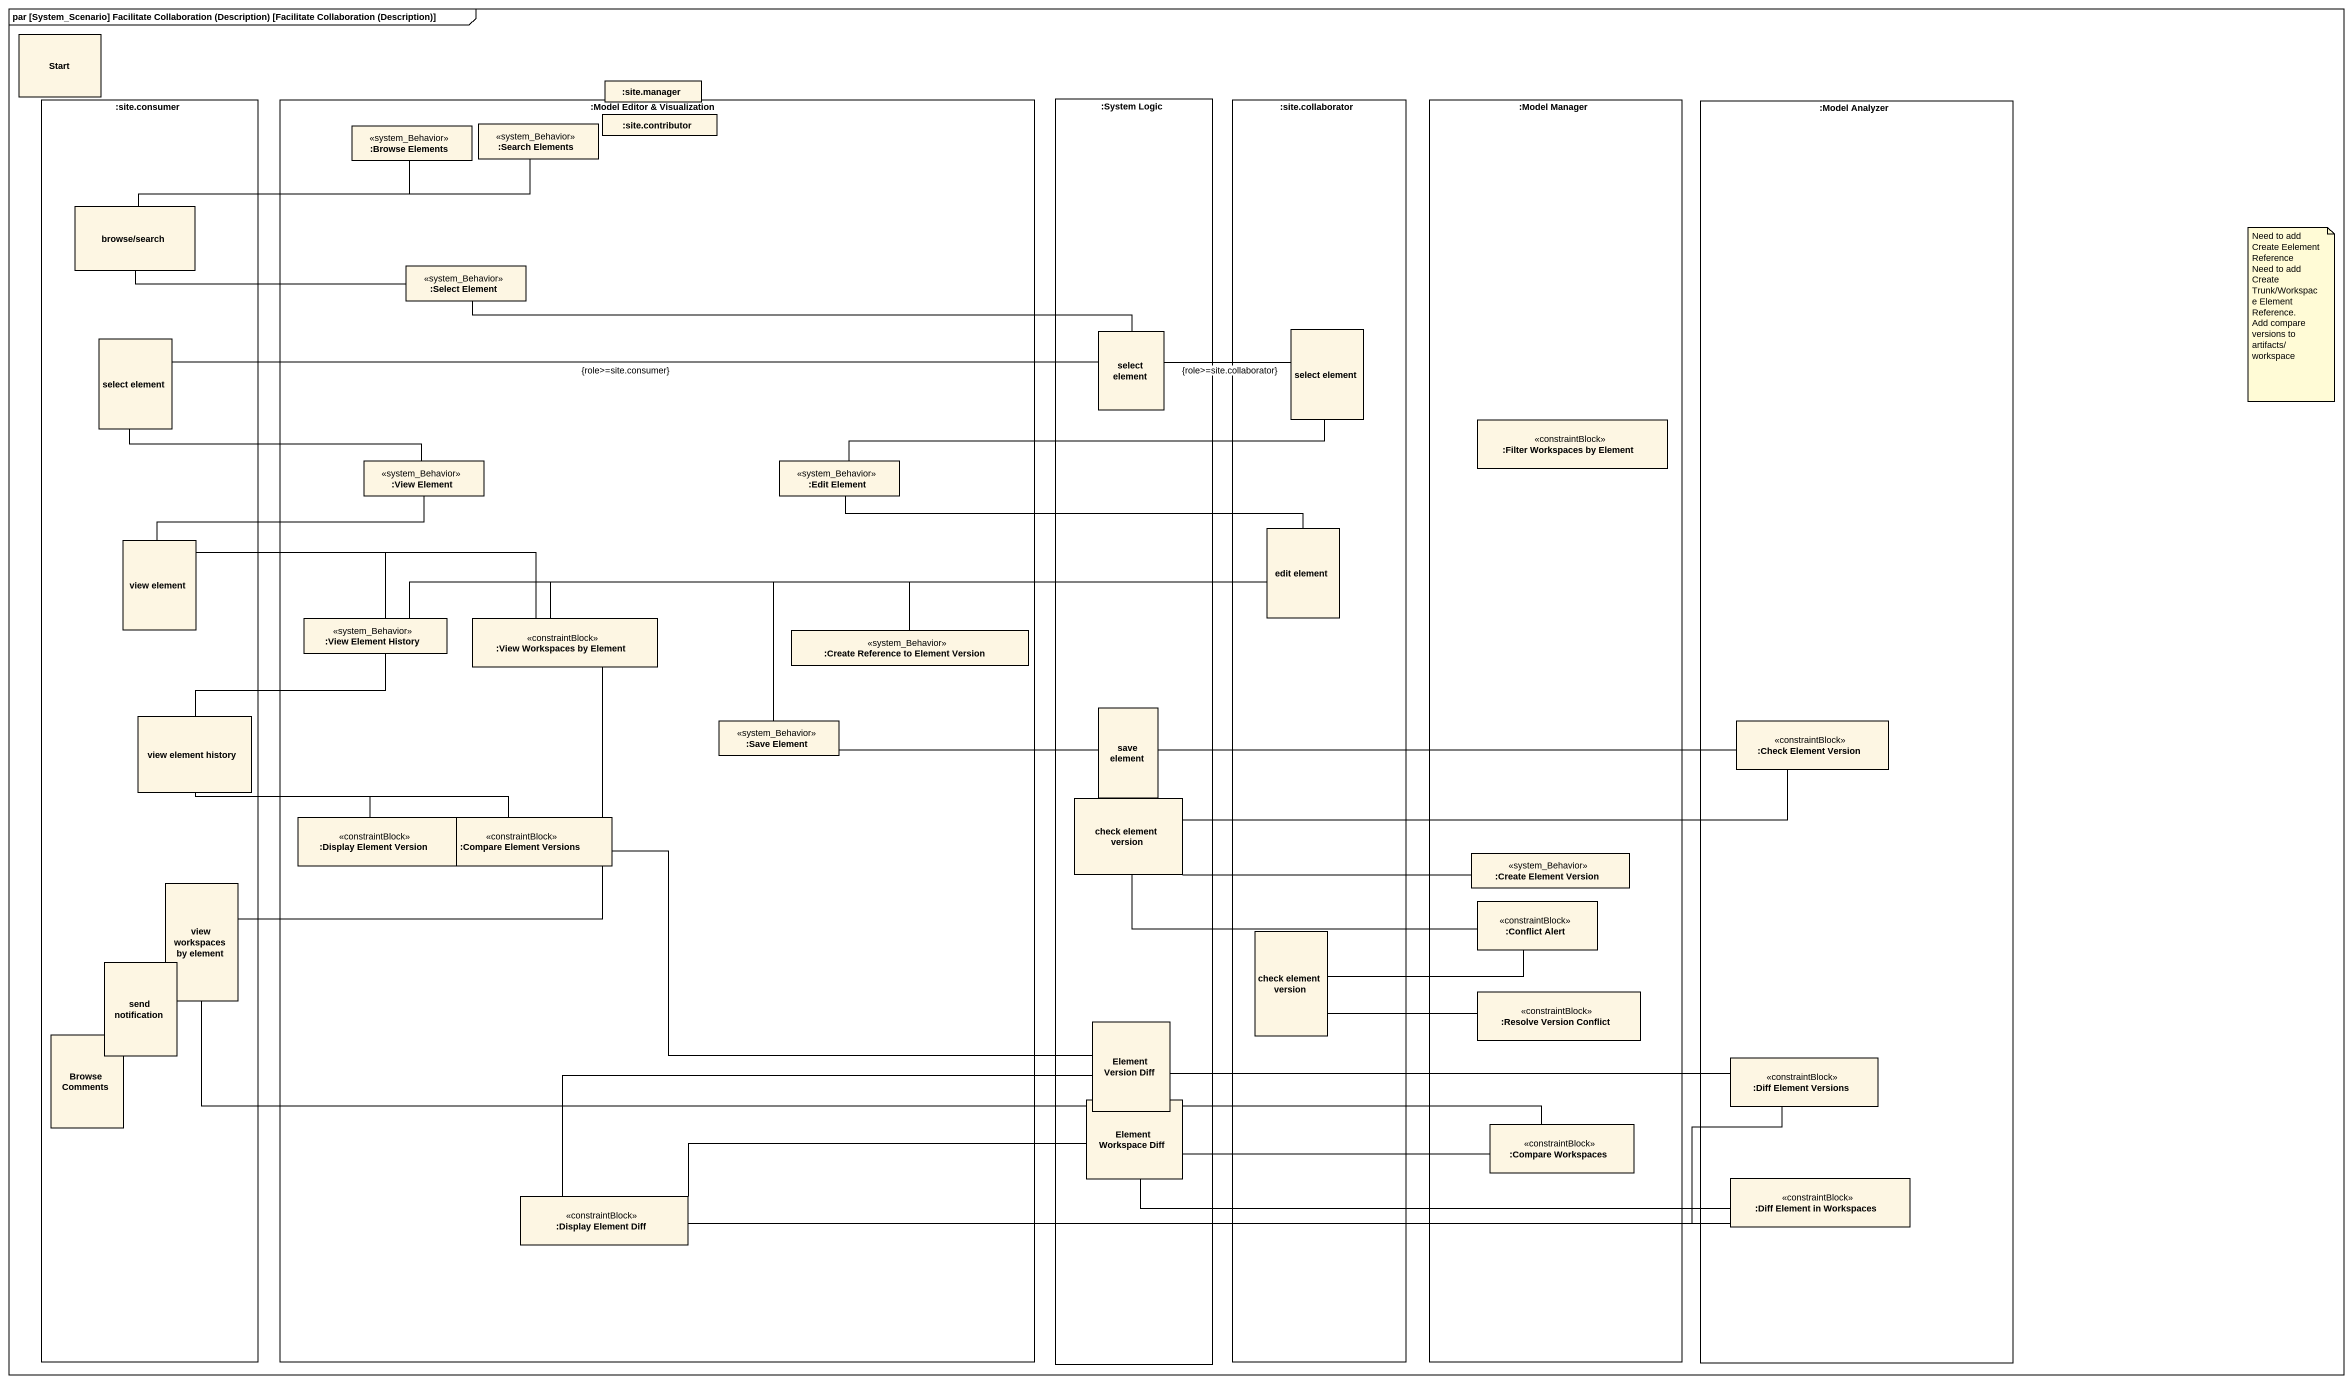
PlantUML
@startuml
mainframe par [System_Scenario] Facilitate Collaboration (Description) [Facilitate Collaboration (Description)]
rectangle "Start" as Start_
rectangle ":site.consumer" as site_consumer {
  rectangle "browse/search" as browse_search
  rectangle "select element" as select_element_3
  rectangle "view element" as view_element
  rectangle "view element history" as view_element_history
  rectangle "view workspaces by element" as view_workspaces_by_element
  rectangle "send notification" as send_notification
  rectangle "Browse Comments" as Browse_Comments
}
rectangle ":Model Editor & Visualization" as Model_Editor_Visualization {
  rectangle ":Browse Elements" as Browse_Elements <<system_Behavior>>
  rectangle ":Search Elements" as Search_Elements <<system_Behavior>>
  rectangle ":site.contributor" as site_contributor
  rectangle ":Select Element" as Select_Element <<system_Behavior>>
  rectangle ":View Element" as View_Element <<system_Behavior>>
  rectangle ":Edit Element" as Edit_Element <<system_Behavior>>
  rectangle ":View Element History" as View_Element_History <<system_Behavior>>
  rectangle ":View Workspaces by Element" as View_Workspaces_by_Element <<constraintBlock>>
  rectangle ":Create Reference to Element Version" as Create_Reference_to_Element <<system_Behavior>>
  rectangle ":Save Element" as Save_Element <<system_Behavior>>
  rectangle ":Display Element Version" as Display_Element_Version <<constraintBlock>>
  rectangle ":Compare Element Versions" as Compare_Element_Versions <<constraintBlock>>
  rectangle ":Display Element Diff" as Display_Element_Diff <<constraintBlock>>
}
rectangle ":site.manager" as site_manager
rectangle ":System Logic" as System_Logic {
  rectangle "select element" as select_element
  rectangle "save element" as save_element
  rectangle "check element version" as check_element_version
  rectangle "Element Version Diff" as Element_Version_Diff
  rectangle "Element Workspace Diff" as Element_Workspace_Diff
}
rectangle ":site.collaborator" as site_collaborator {
  rectangle "select element" as select_element_2
  rectangle "edit element" as edit_element
  rectangle "check element version" as check_element_version_2
}
rectangle ":Model Manager" as Model_Manager {
  rectangle ":Filter Workspaces by Element" as Filter_Workspaces_by_Element <<constraintBlock>>
  rectangle ":Create Element Version" as Create_Element_Version <<system_Behavior>>
  rectangle ":Conflict Alert" as Conflict_Alert <<constraintBlock>>
  rectangle ":Resolve Version Conflict" as Resolve_Version_Conflict <<constraintBlock>>
  rectangle ":Compare Workspaces" as Compare_Workspaces <<constraintBlock>>
}
rectangle ":Model Analyzer" as Model_Analyzer {
  rectangle ":Check Element Version" as Check_Element_Version <<constraintBlock>>
  rectangle ":Diff Element Versions" as Diff_Element_Versions <<constraintBlock>>
  rectangle ":Diff Element in Workspaces" as Diff_Element_in_Workspaces <<constraintBlock>>
}
Browse_Elements -left- browse_search
Search_Elements -left- browse_search
browse_search -right- Select_Element
Select_Element -right- select_element
select_element -right- select_element_2 : {role>=site.collaborator}
select_element -left- select_element_3 : {role>=site.consumer}
select_element_2 -left- Edit_Element
select_element_3 -right- View_Element
View_Element -left- view_element
Edit_Element -right- edit_element
view_element -right- View_Element_History
view_element -right- View_Workspaces_by_Element
edit_element -left- View_Element_History
edit_element -left- View_Workspaces_by_Element
edit_element -left- Create_Reference_to_Element
edit_element -left- Save_Element
View_Element_History -- view_element_history
View_Workspaces_by_Element -- view_workspaces_by_element
view_element_history -right- Display_Element_Version
view_element_history -right- Compare_Element_Versions
save_element -right- Check_Element_Version
Save_Element -right- save_element
Compare_Element_Versions -right- Element_Version_Diff
check_element_version -right- Check_Element_Version
check_element_version -right- Create_Element_Version
check_element_version -right- Conflict_Alert
view_workspaces_by_element -right- Compare_Workspaces
Conflict_Alert -left- check_element_version_2
check_element_version_2 -right- Resolve_Version_Conflict
Element_Version_Diff -right- Diff_Element_Versions
Element_Version_Diff -left- Display_Element_Diff
Diff_Element_Versions -left- Display_Element_Diff
Element_Workspace_Diff -right- Diff_Element_in_Workspaces
Element_Workspace_Diff -left- Display_Element_Diff
Compare_Workspaces -left- Element_Workspace_Diff
Diff_Element_in_Workspaces -left- Display_Element_Diff
note as N1
  Need to add Create Eelement Reference
  Need to add Create Trunk/Workspace Element Reference.
  Add compare versions to artifacts/workspace
end note
@enduml
